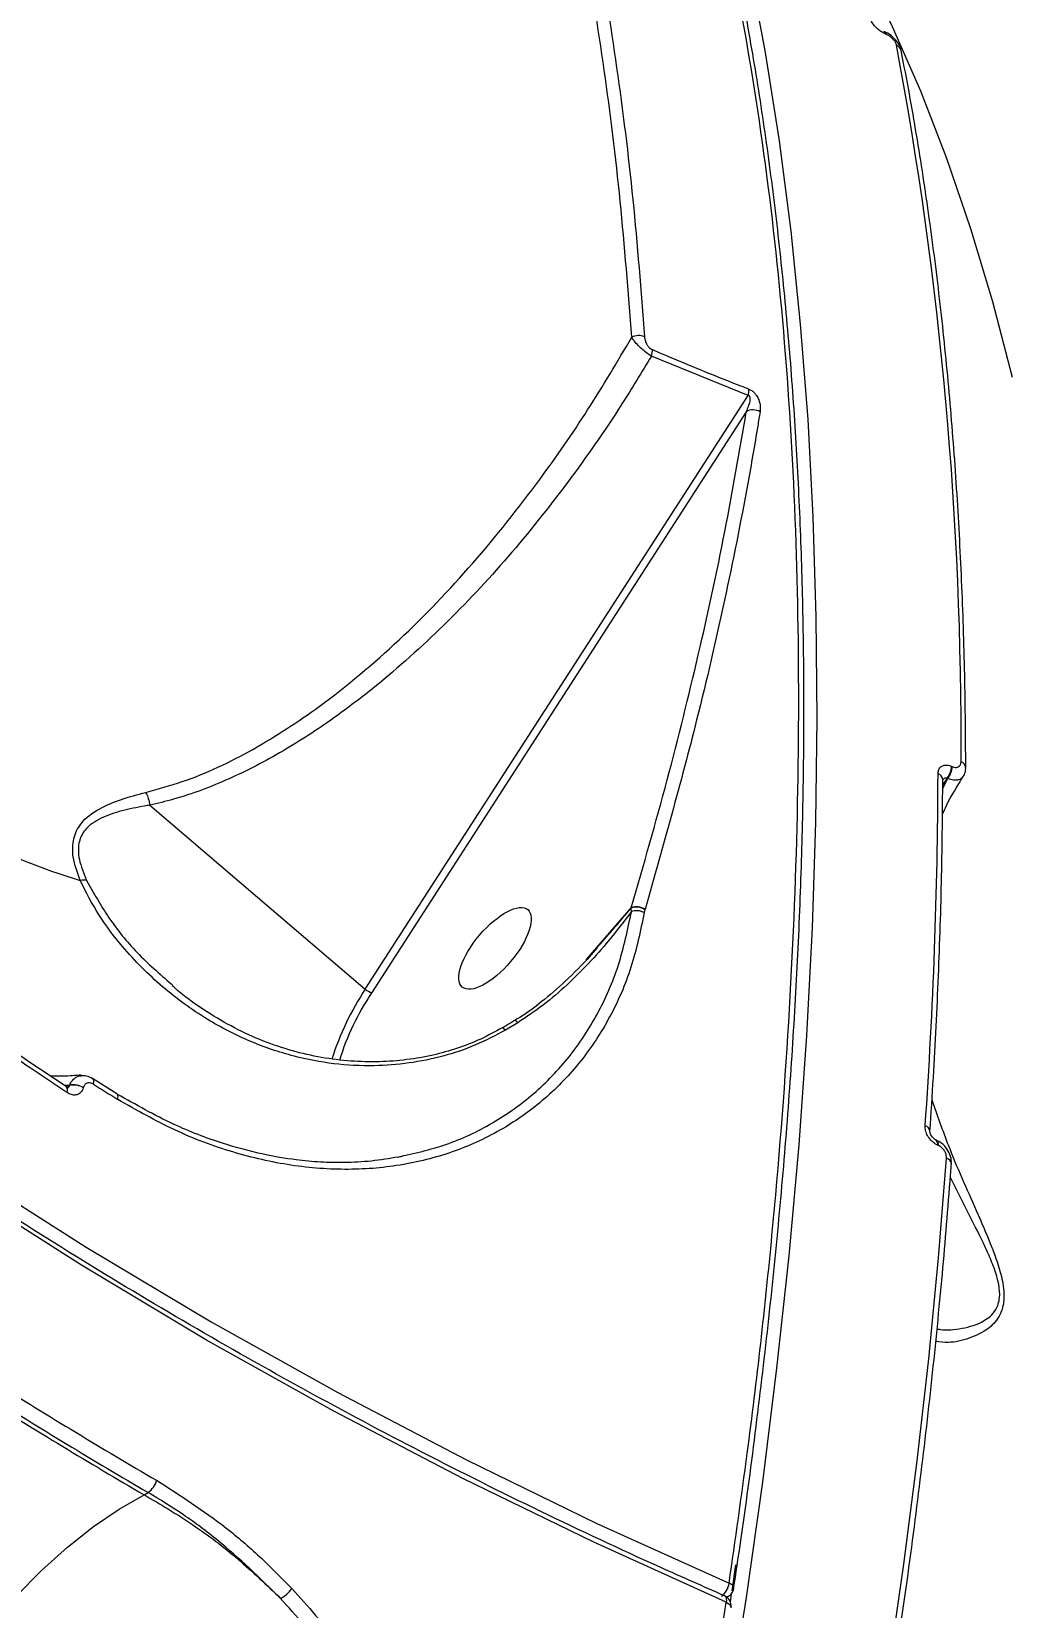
# Model space of a CAD drawing. Header units: millimetres. Extents: x -6523 to 7556, y -5559 to 6101.
# Drawn here: x 2046 to 2136.1, y -1715.6 to -1570.7 of the extents above; entities that cross this region are included whole.
import ezdxf

# ---------------------------------------------------------------- set-up
doc = ezdxf.new("R2010")
doc.units = ezdxf.units.MM
for name, color, linetype in [('DIKOM_ОБЪЕКТ', 7, 'Continuous'), ('DIKOM_РАЗМЕР_ЗОНА', 7, 'Continuous'), ('DIKOM_РАЗМЕР_ОБЪЕКТА', 7, 'Continuous')]:
    doc.layers.add(name, color=color, linetype=linetype)
doc.styles.add('style1', font='arial.ttf', dxfattribs={"width": 0.8})
doc.dimstyles.new('1-50', dxfattribs={"dimtxt": 300, "dimasz": 200, "dimexe": 100, "dimexo": 0, "dimgap": 100, "dimtad": 1, "dimtxsty": 'style1', "dimcen": 200, "dimclrd": 7, "dimclre": 7, "dimclrt": 7, "dimadec": 1, "dimazin": 2, "dimtfac": 1, "dimtmove": 0, "dimatfit": 2, "dimfxl": 0, "dimlwd": 25, "dimlwe": 18, "dimarcsym": 0})

# ---------------------------------------------------------------- blocks, each defined once
blk = doc.blocks.new('*D10')
at = {"layer": 'Defpoints', "color": 0, "transparency": 16777216}
for p in [(-1823.23, 4314.24), (3842.01, -3170.82), (6537.88, -3170.82)]:
    blk.add_point(p, dxfattribs=at)
at = {"layer": 'DIKOM_РАЗМЕР_ОБЪЕКТА', "color": 7, "lineweight": 18, "transparency": 16777216}
for p, q in [((-1823.23, 4314.24), (6637.88, 4314.24)), ((3842.01, -3170.82), (6637.88, -3170.82))]:
    blk.add_line(p, q, dxfattribs=at)
at = {"layer": 'DIKOM_РАЗМЕР_ОБЪЕКТА', "color": 7, "lineweight": 25, "transparency": 16777216}
blk.add_line((6537.88, 3914.24), (6537.88, -2770.82), dxfattribs=at)
at = {"layer": 'DIKOM_РАЗМЕР_ОБЪЕКТА', "color": 7, "transparency": 16777216}
for points in [[(6471.22, 3914.24), (6604.55, 3914.24), (6537.88, 4314.24)], [(6471.22, -2770.82), (6604.55, -2770.82), (6537.88, -3170.82)]]:
    blk.add_solid(points, dxfattribs=at)
at = {"layer": 'DIKOM_РАЗМЕР_ОБЪЕКТА', "color": 7, "transparency": 16777216, "insert": (6304.71, 207.11), "char_height": 300, "attachment_point": 5, "rotation": 90, "style": 'style1'}
blk.add_mtext('7500', dxfattribs=at)
blk = doc.blocks.new('*D11')
at = {"layer": 'Defpoints', "color": 0, "transparency": 16777216}
for p in [(-5022.71, -299.32), (4115.33, -1753.09), (4115.33, -4391.39)]:
    blk.add_point(p, dxfattribs=at)
at = {"layer": 'DIKOM_РАЗМЕР_ОБЪЕКТА', "color": 7, "lineweight": 18, "transparency": 16777216}
for p, q in [((-5022.71, -299.32), (-5022.71, -4491.39)), ((4115.33, -1753.09), (4115.33, -4491.39))]:
    blk.add_line(p, q, dxfattribs=at)
at = {"layer": 'DIKOM_РАЗМЕР_ОБЪЕКТА', "color": 7, "lineweight": 25, "transparency": 16777216}
blk.add_line((-4622.71, -4391.39), (3715.33, -4391.39), dxfattribs=at)
at = {"layer": 'DIKOM_РАЗМЕР_ОБЪЕКТА', "color": 7, "transparency": 16777216}
for points in [[(-4622.71, -4324.73), (-4622.71, -4458.06), (-5022.71, -4391.39)], [(3715.33, -4324.73), (3715.33, -4458.06), (4115.33, -4391.39)]]:
    blk.add_solid(points, dxfattribs=at)
at = {"layer": 'DIKOM_РАЗМЕР_ОБЪЕКТА', "color": 7, "transparency": 16777216, "insert": (-175.12, -4158.22), "char_height": 300, "attachment_point": 5, "style": 'style1'}
blk.add_mtext('9150', dxfattribs=at)
blk = doc.blocks.new('*D12')
at = {"layer": 'Defpoints', "color": 0, "transparency": 16777216}
for p in [(-6522.71, -395.62), (6102.86, -1877.31), (6102.86, -5458.89)]:
    blk.add_point(p, dxfattribs=at)
at = {"layer": 'DIKOM_РАЗМЕР_ЗОНА', "color": 7, "lineweight": 18, "transparency": 16777216}
for p, q in [((-6522.71, -395.62), (-6522.71, -5558.89)), ((6102.86, -1877.31), (6102.86, -5558.89))]:
    blk.add_line(p, q, dxfattribs=at)
at = {"layer": 'DIKOM_РАЗМЕР_ЗОНА', "color": 7, "lineweight": 25, "transparency": 16777216}
blk.add_line((-6122.71, -5458.89), (5702.86, -5458.89), dxfattribs=at)
at = {"layer": 'DIKOM_РАЗМЕР_ЗОНА', "color": 7, "transparency": 16777216}
for points in [[(-6122.71, -5392.23), (-6122.71, -5525.56), (-6522.71, -5458.89)], [(5702.86, -5392.23), (5702.86, -5525.56), (6102.86, -5458.89)]]:
    blk.add_solid(points, dxfattribs=at)
at = {"layer": 'DIKOM_РАЗМЕР_ЗОНА', "color": 7, "transparency": 16777216, "insert": (78.38, -5225.72), "char_height": 300, "attachment_point": 5, "style": 'style1'}
blk.add_mtext('12600', dxfattribs=at)
blk = doc.blocks.new('*D13')
at = {"layer": 'Defpoints', "color": 0, "transparency": 16777216}
for p in [(-2358.18, 6101.03), (4341.71, -4605.15), (7455.88, -4605.15)]:
    blk.add_point(p, dxfattribs=at)
at = {"layer": 'DIKOM_РАЗМЕР_ЗОНА', "color": 7, "lineweight": 18, "transparency": 16777216}
for p, q in [((-2358.18, 6101.03), (7555.88, 6101.03)), ((4341.71, -4605.15), (7555.88, -4605.15))]:
    blk.add_line(p, q, dxfattribs=at)
at = {"layer": 'DIKOM_РАЗМЕР_ЗОНА', "color": 7, "lineweight": 25, "transparency": 16777216}
blk.add_line((7455.88, 5701.03), (7455.88, -4205.15), dxfattribs=at)
at = {"layer": 'DIKOM_РАЗМЕР_ЗОНА', "color": 7, "transparency": 16777216}
for points in [[(7389.22, 5701.03), (7522.55, 5701.03), (7455.88, 6101.03)], [(7389.22, -4205.15), (7522.55, -4205.15), (7455.88, -4605.15)]]:
    blk.add_solid(points, dxfattribs=at)
at = {"layer": 'DIKOM_РАЗМЕР_ЗОНА', "color": 7, "transparency": 16777216, "insert": (7222.71, 375.61), "char_height": 300, "attachment_point": 5, "rotation": 90, "style": 'style1'}
blk.add_mtext('10700', dxfattribs=at)

msp = doc.modelspace()

# ---------------------------------------------------------------- linework, layer by layer
at = {"layer": 'DIKOM_ОБЪЕКТ', "color": 7, "linetype": 'Continuous', "lineweight": 15}
for p, q in [((2124.41, -1570.7), (2124.344, -1570.671)), ((2124.563, -1570.935), (2124.497, -1570.906)), ((2111.844, -1604.156), (2102.962, -1600.523)), ((2076.653, -1658.74), (2111.844, -1604.156)), ((2111.686, -1605.633), (2077.251, -1659.044)), ((2130.555, -1638.237), (2130.621, -1638.266)), ((2129.74, -1640.304), (2130.226, -1639.37)), ((2130.16, -1639.342), (2129.745, -1639.904)), ((2129.753, -1639.456), (2129.752, -1639.431)), ((2130.226, -1639.37), (2130.16, -1639.342)), ((2056.848, -1641.823), (2076.653, -1658.74)), ((2096.971, -1656.038), (2101.101, -1651.264)), ((2100.316, -1652.2), (2101.083, -1651.292)), ((2101.083, -1651.292), (2101.101, -1651.264)), ((2101.127, -1651.59), (2101.083, -1651.292)), ((2102.362, -1651.435), (2102.298, -1651.7)), ((2102.372, -1651.4), (2102.362, -1651.435)), ((2058.81, -1658.259), (2058.944, -1658.383)), ((2090.667, -1661.822), (2089.528, -1662.508)), ((2049.472, -1667.57), (2048.966, -1667.58)), ((2049.123, -1667.686), (2049.467, -1667.592)), ((2049.179, -1667.751), (2049.164, -1667.741)), ((2049.467, -1667.592), (2049.472, -1667.57)), ((2050.719, -1667.793), (2050.713, -1667.814)), ((2053.805, -1668.351), (2051.577, -1666.964)), ((2129.168, -1672.623), (2129.122, -1672.603)), ((2129.332, -1673.101), (2129.287, -1673.081)), ((2080.027, -1674.124), (2079.668, -1674.177)), ((2056.31, -1705.226), (2056.675, -1705.01)), ((2110.372, -1714.075), (2110.725, -1711.681)), ((2110.538, -1713.852), (2110.54, -1713.839)), ((2109.687, -1714.524), (2109.697, -1714.529)), ((2109.891, -1714.653), (2110.063, -1714.55))]:
    msp.add_line(p, q, dxfattribs=at)
at = {"layer": 'DIKOM_ОБЪЕКТ', "color": 7, "linetype": 'Continuous', "lineweight": 15, "flags": 128}
for points in [[(1897.42, -1531.693), (1905.102, -1543.137), (1913.067, -1554.343), (1921.309, -1565.304), (1929.822, -1576.013), (1938.602, -1586.463), (1947.642, -1596.646), (1956.937, -1606.556), (1966.48, -1616.187), (1976.266, -1625.532), (1986.287, -1634.586), (1996.537, -1643.342), (2007.01, -1651.794), (2017.698, -1659.937), (2028.596, -1667.766), (2039.694, -1675.275), (2050.987, -1682.46), (2062.467, -1689.316), (2074.126, -1695.839), (2085.956, -1702.023), (2097.951, -1707.866), (2110.101, -1713.362)], [(2109.837, -1715.116), (2097.65, -1709.603), (2085.619, -1703.743), (2073.753, -1697.54), (2062.059, -1690.998), (2050.544, -1684.121), (2039.217, -1676.915), (2028.085, -1669.382), (2017.155, -1661.53), (2006.434, -1653.362), (1995.93, -1644.884), (1985.649, -1636.102), (1975.597, -1627.021), (1965.782, -1617.648), (1956.21, -1607.988), (1946.888, -1598.048), (1937.82, -1587.833), (1929.014, -1577.353), (1920.475, -1566.612), (1912.208, -1555.617), (1904.22, -1544.377), (1896.514, -1532.898)], [(2111.959, -1564.751), (2113.427, -1572.612), (2114.699, -1580.709), (2115.775, -1589.035), (2116.653, -1597.582), (2117.332, -1606.344), (2117.813, -1615.313), (2118.093, -1624.482), (2118.175, -1633.843), (2118.056, -1643.388), (2117.738, -1653.109), (2117.22, -1662.997), (2116.504, -1673.045), (2115.589, -1683.245), (2114.477, -1693.586), (2113.167, -1704.062), (2111.663, -1714.662), (2109.964, -1725.378)], [(2122.408, -1564.711), (2125.111, -1570.22), (2127.692, -1576.13), (2130.088, -1582.315), (2132.295, -1588.77), (2134.313, -1595.49), (2136.138, -1602.468)], [(2090.667, -1661.822), (2090.526, -1661.685), (2090.427, -1661.623), (2090.388, -1661.626)], [(2049.223, -1668.248), (2049.256, -1668.101), (2049.265, -1667.972), (2049.249, -1667.866), (2049.211, -1667.785), (2049.179, -1667.751)], [(2051.658, -1667.48), (2051.683, -1667.348), (2051.69, -1667.229), (2051.679, -1667.127), (2051.649, -1667.044), (2051.603, -1666.984), (2051.578, -1666.965)], [(2119.705, -1750.52), (2121.559, -1740.661), (2123.257, -1730.884), (2124.798, -1721.194), (2126.179, -1711.598), (2127.401, -1702.103), (2128.463, -1692.716), (2129.363, -1683.442), (2130.102, -1674.289)], [(2025.757, -1746.224), (2026.947, -1742.865), (2028.33, -1739.468), (2029.893, -1736.065), (2031.622, -1732.685), (2033.501, -1729.361), (2035.512, -1726.122), (2037.638, -1722.998), (2039.86, -1720.018), (2042.156, -1717.208), (2044.506, -1714.594), (2046.889, -1712.2), (2049.282, -1710.048), (2051.664, -1708.157), (2054.014, -1706.545), (2056.31, -1705.226)], [(2110.54, -1713.839), (2110.543, -1713.806), (2110.523, -1713.711), (2110.467, -1713.616), (2110.375, -1713.524), (2110.252, -1713.438), (2110.101, -1713.362)], [(2110.221, -1715.082), (2110.289, -1714.632), (2110.337, -1714.31)], [(2109.697, -1714.529), (2109.704, -1714.532), (2109.771, -1714.592), (2109.819, -1714.684), (2109.846, -1714.805), (2109.852, -1714.951), (2109.837, -1715.116)], [(2109.837, -1715.116), (2109.987, -1715.192), (2110.111, -1715.278), (2110.202, -1715.369), (2110.259, -1715.464), (2110.279, -1715.558), (2110.275, -1715.6)]]:
    msp.add_lwpolyline(points, dxfattribs=at)
at = {"layer": 'DIKOM_ОБЪЕКТ', "color": 7, "linetype": 'Continuous', "lineweight": 15}
for centre, radius, start, end in [((2124.204, -1570.93), 0.294, 4.65356, 61.64708), ((2124.267, -1570.96), 0.297, 4.78857, 60.48645), ((1784.095, -1635.863), 347.34, 359.6769, 10.60482), ((2125.258, -1572.59), 0.694, 13.42252, 69.3915), ((2101.783, -1600.001), 1.37, 66.75611, 117.46108), ((2101.558, -1600.025), 1.49, 340.46007, 3.83639), ((2110.421, -1603.688), 1.499, 341.82014, 5.29163), ((2112.307, -1606.69), 1.226, 58.62084, 120.44684), ((1636.335, -1637.159), 492.984, 356.02816, 359.79496), ((2129.126, -1639.524), 0.63, 7.18774, 72.45428), ((2128.535, -1638.137), 2.022, 323.44745, 357.16342), ((2128.599, -1638.165), 2.024, 323.46085, 357.15003), ((2131.258, -1638.407), 0.61, 6.10291, 73.69378), ((2069.515, -1586.618), 64.983, 243.1896, 252.9237), ((2050.754, -1650.694), 1.984, 82.08072, 99.29928), ((2101.598, -1652.473), 1.289, 53.66401, 113.57121), ((2101.615, -1652.47), 1.311, 54.69361, 113.08601), ((2097.636, -1672.724), 25.216, 146.31884, 162.56724), ((2097.382, -1672.501), 24.215, 146.23938, 162.65727), ((2077.496, -1657.822), 1.247, 227.429, 258.63957), ((2049.834, -1669.133), 1.585, 56.33604, 103.42296), ((2049.84, -1669.111), 1.584, 56.32781, 103.4312), ((2295.988, -1277.244), 460.414, 237.94904, 238.27604), ((2127.994, -1671.868), 0.579, 4.96821, 75.9344), ((2128.845, -1672.966), 0.457, 345.44099, 52.8772), ((2128.886, -1672.986), 0.46, 345.58985, 51.82948), ((2129.958, -1674.853), 0.583, 5.33782, 75.67046), ((2301.433, -1284.511), 485.19, 237.76845, 239.81242), ((2301.378, -1283.909), 487.408, 237.76128, 239.81468), ((2301.207, -1284.651), 486.311, 237.76867, 239.81249), ((2055.625, -1703.428), 1.899, 303.57002, 345.55769), ((2067.199, -1711.855), 3.354, 299.83607, 323.60021), ((2108.278, -1713.123), 1.839, 308.30351, 352.51529), ((2109.551, -1713.691), 1, 300.78835, 323.08161), ((2109.551, -1713.691), 1, 323.08161, 351.5044), ((2109.287, -1715.441), 1, 351.35162, 66.47401), ((2109.755, -1714.03), 0.605, 280.52154, 300.60569)]:
    msp.add_arc(centre, radius, start, end, dxfattribs=at)
msp.add_ellipse((2088.585, -1654.984), major_axis=(-3.012, -3.564), ratio=0.4016192, dxfattribs=at)
for points, knots in [([(2110.101, -1713.362), (2110.675, -1709.375), (2112.231, -1698.552), (2114.167, -1681.257), (2115.711, -1661.664), (2116.505, -1642.643), (2116.561, -1624.274), (2115.874, -1606.645), (2114.439, -1589.818), (2112.243, -1573.839), (2109.306, -1558.715), (2105.643, -1544.488), (2101.274, -1531.219), (2096.214, -1518.978), (2090.481, -1507.798), (2084.044, -1497.769), (2077.689, -1489.55), (2073.215, -1485.187), (2071.343, -1483.362)], [0, 0, 0, 0, 0.038024, 0.1032148, 0.1686111, 0.2341116, 0.2996123, 0.3650083, 0.4301991, 0.4953896, 0.5607855, 0.6262861, 0.6917869, 0.757183, 0.8223737, 0.8875635, 0.9529588, 1, 1, 1, 1]), ([(2110.522, -1713.85), (2110.736, -1712.443), (2111.467, -1707.642), (2112.533, -1699.557), (2113.72, -1689.614), (2114.718, -1679.828), (2115.537, -1670.21), (2116.175, -1660.762), (2116.634, -1651.48), (2116.913, -1642.36), (2117.013, -1633.399), (2116.934, -1624.594), (2116.676, -1615.943), (2116.24, -1607.444), (2115.622, -1599.094), (2114.825, -1590.902), (2113.852, -1582.892), (2112.703, -1575.098), (2111.383, -1567.543), (2109.893, -1560.23), (2108.232, -1553.155), (2106.4, -1546.316), (2104.398, -1539.71), (2102.224, -1533.335), (2099.878, -1527.189), (2097.358, -1521.272), (2094.664, -1515.582), (2091.797, -1510.122), (2088.763, -1504.902), (2085.573, -1499.948), (2082.24, -1495.276), (2078.763, -1490.899), (2075.256, -1486.895), (2072.833, -1484.491), (2071.674, -1483.34)], [0, 0, 0, 0, 0.0133418, 0.0455422, 0.077753, 0.1098193, 0.1417378, 0.1735455, 0.2052789, 0.2369732, 0.2686656, 0.3003848, 0.3321624, 0.3640336, 0.3960347, 0.4282023, 0.4604399, 0.4925789, 0.5245589, 0.556416, 0.5881862, 0.6199059, 0.6516098, 0.6833308, 0.7150951, 0.7469371, 0.7788922, 0.8109945, 0.8432161, 0.8753888, 0.9073699, 0.9392018, 0.9709193, 1, 1, 1, 1]), ([(2109.687, -1714.524), (2107.734, -1713.664), (2102.067, -1711.169), (2092.781, -1706.818), (2081.878, -1701.377), (2071.114, -1695.649), (2060.495, -1689.642), (2050.025, -1683.356), (2039.712, -1676.797), (2029.559, -1669.968), (2019.574, -1662.872), (2009.761, -1655.514), (2000.125, -1647.897), (1990.672, -1640.026), (1981.407, -1631.904), (1972.336, -1623.536), (1963.462, -1614.928), (1954.791, -1606.083), (1946.328, -1597.006), (1938.077, -1587.702), (1930.042, -1578.177), (1922.229, -1568.435), (1914.64, -1558.482), (1907.284, -1548.321), (1901.303, -1539.643), (1897.807, -1534.327), (1896.619, -1532.521)], [0, 0, 0, 0, 0.0228174, 0.0662202, 0.1096236, 0.1530271, 0.1964308, 0.2398337, 0.2832367, 0.3266401, 0.3700427, 0.4134453, 0.4568475, 0.5002494, 0.5436513, 0.5870527, 0.6304542, 0.6738553, 0.7172557, 0.7606562, 0.8040563, 0.8474558, 0.890855, 0.9342543, 0.9776531, 1, 1, 1, 1]), ([(2101.152, -1598.786), (2100.828, -1594.588), (2100.179, -1586.191), (2098.677, -1574.143), (2096.819, -1562.475), (2095.228, -1555.109), (2094.432, -1551.425)], [0, 0, 0, 0, 0.2491229, 0.4982434, 0.7491201, 1, 1, 1, 1]), ([(2095.586, -1551.319), (2096.379, -1554.981), (2097.963, -1562.304), (2099.826, -1573.955), (2101.34, -1586.043), (2101.996, -1594.509), (2102.324, -1598.743)], [0, 0, 0, 0, 0.2491202, 0.4982417, 0.7491201, 1, 1, 1, 1]), ([(2124.497, -1570.906), (2124.425, -1570.872), (2124.211, -1570.771), (2123.846, -1570.518), (2123.465, -1570.147), (2123.173, -1569.737), (2123.096, -1569.491), (2123.058, -1569.367)], [0, 0, 0, 0, 0.1082157, 0.320459, 0.5430445, 0.771557, 1, 1, 1, 1]), ([(2125.913, -1572.433), (2125.907, -1572.373), (2125.881, -1572.13), (2125.638, -1571.694), (2125.18, -1571.167), (2124.714, -1570.809), (2124.446, -1570.725), (2124.409, -1570.714)], [0, 0, 0, 0, 0.0798805, 0.3253637, 0.6373099, 0.9495543, 1, 1, 1, 1]), ([(2125.502, -1571.94), (2125.477, -1571.859), (2125.428, -1571.697), (2125.238, -1571.43), (2124.99, -1571.189), (2124.752, -1571.024), (2124.612, -1570.958), (2124.563, -1570.935)], [0, 0, 0, 0, 0.22887331, 0.45777417, 0.67848789, 0.88826292, 1, 1, 1, 1]), ([(2131.864, -1638.344), (2131.856, -1636.786), (2131.833, -1632.265), (2131.658, -1624.91), (2131.279, -1616.342), (2130.72, -1607.958), (2129.983, -1599.761), (2129.069, -1591.757), (2127.975, -1583.955), (2126.911, -1577.533), (2126.185, -1573.746), (2125.932, -1572.429)], [0, 0, 0, 0, 0.0652749, 0.1893426, 0.3134172, 0.4374964, 0.5615844, 0.685678, 0.8097761, 0.933881, 1, 1, 1, 1]), ([(2056.464, -1640.643), (2057.583, -1640.334), (2060.968, -1639.4), (2066.371, -1636.827), (2073.072, -1632.462), (2079.872, -1626.743), (2086.619, -1619.689), (2092.321, -1612.517), (2097.171, -1605.536), (2099.825, -1601.036), (2101.152, -1598.786)], [0, 0, 0, 0, 0.05881, 0.1777184, 0.2968169, 0.4509489, 0.6056247, 0.7600461, 0.8800194, 1, 1, 1, 1]), ([(2102.962, -1600.523), (2102.811, -1600.427), (2102.508, -1600.233), (2102.05, -1599.853), (2101.638, -1599.445), (2101.334, -1599.078), (2101.205, -1598.871), (2101.152, -1598.786)], [0, 0, 0, 0, 0.2022129, 0.4043068, 0.6106367, 0.8411315, 1, 1, 1, 1]), ([(2102.324, -1598.743), (2102.341, -1598.873), (2102.371, -1599.101), (2102.516, -1599.429), (2102.686, -1599.665), (2102.863, -1599.832), (2102.984, -1599.894), (2103.045, -1599.925)], [0, 0, 0, 0, 0.31956234, 0.56183072, 0.72792442, 0.86394119, 1, 1, 1, 1]), ([(2103.045, -1599.925), (2103.584, -1600.154), (2106.279, -1601.297), (2109.238, -1602.5), (2111.663, -1603.452), (2111.913, -1603.55)], [0, 0, 0, 0, 0.1831564, 0.9158706, 1, 1, 1, 1]), ([(2102.962, -1600.523), (2102.066, -1601.997), (2099.634, -1605.996), (2095.299, -1612.227), (2089.85, -1619.054), (2083.95, -1625.356), (2078.528, -1630.221), (2073.539, -1634.024), (2069.088, -1636.929), (2064.166, -1639.483), (2060.043, -1641.05), (2057.57, -1641.649), (2056.848, -1641.823)], [0, 0, 0, 0, 0.0783328, 0.2125924, 0.3472648, 0.4817908, 0.6158469, 0.6916652, 0.7820709, 0.8726187, 0.9628097, 1, 1, 1, 1]), ([(2111.686, -1605.633), (2111.756, -1605.478), (2111.894, -1605.173), (2112.021, -1604.758), (2112.061, -1604.449), (2112.039, -1604.288), (2112.002, -1604.214), (2111.975, -1604.186), (2111.943, -1604.166), (2111.902, -1604.151), (2111.866, -1604.154), (2111.844, -1604.156)], [0, 0, 0, 0, 0.316981, 0.6271735, 0.7913785, 0.8704792, 0.8978523, 0.9254635, 0.9332702, 0.960322, 1, 1, 1, 1]), ([(2111.913, -1603.55), (2112.002, -1603.592), (2112.182, -1603.676), (2112.429, -1603.893), (2112.662, -1604.186), (2112.877, -1604.619), (2112.991, -1605.141), (2112.961, -1605.479), (2112.946, -1605.643)], [0, 0, 0, 0, 0.1098114, 0.2199904, 0.3257262, 0.4925329, 0.7536959, 1, 1, 1, 1]), ([(2101.101, -1651.264), (2102.234, -1647.323), (2104.501, -1639.441), (2107.342, -1627.915), (2109.805, -1616.598), (2111.059, -1609.288), (2111.686, -1605.633)], [0, 0, 0, 0, 0.2492709, 0.4985402, 0.7492705, 1, 1, 1, 1]), ([(2112.946, -1605.643), (2112.876, -1606.079), (2112.524, -1608.255), (2111.533, -1613.969), (2109.741, -1622.932), (2106.753, -1635.907), (2104.026, -1645.552), (2102.372, -1651.4)], [0, 0, 0, 0, 0.02999, 0.1499514, 0.3900727, 0.6301908, 1, 1, 1, 1]), ([(2129.316, -1638.923), (2129.325, -1638.819), (2129.344, -1638.584), (2129.512, -1638.31), (2129.792, -1638.141), (2130.152, -1638.101), (2130.421, -1638.192), (2130.555, -1638.237)], [0, 0, 0, 0, 0.174195, 0.3896092, 0.5958368, 0.7979408, 1, 1, 1, 1]), ([(2130.621, -1638.266), (2130.709, -1638.296), (2130.887, -1638.356), (2131.123, -1638.331), (2131.305, -1638.219), (2131.412, -1638.041), (2131.424, -1637.89), (2131.429, -1637.822)], [0, 0, 0, 0, 0.2039608, 0.4080841, 0.6134959, 0.8265343, 1, 1, 1, 1]), ([(2131.609, -1639.177), (2131.654, -1639.116), (2131.804, -1638.912), (2131.877, -1638.607), (2131.853, -1638.387), (2131.848, -1638.343)], [0, 0, 0, 0, 0.2584339, 0.8495788, 1, 1, 1, 1]), ([(2128.571, -1671.817), (2128.68, -1670.158), (2128.996, -1665.346), (2129.38, -1657.493), (2129.679, -1648.345), (2129.727, -1642.396), (2129.751, -1639.446)], [0, 0, 0, 0, 0.1498872, 0.4347591, 0.7196484, 1, 1, 1, 1]), ([(2129.712, -1642.653), (2129.833, -1642.388), (2130.371, -1641.21), (2131.081, -1640.074), (2131.632, -1639.193)], [0, 0, 0, 0, 0.2250305, 1, 1, 1, 1]), ([(2130.16, -1639.342), (2130.121, -1639.33), (2130.074, -1639.316), (2129.977, -1639.319), (2129.866, -1639.355), (2129.787, -1639.431), (2129.745, -1639.471)], [0, 0, 0, 0, 0.2528857, 0.3071007, 0.6347578, 1, 1, 1, 1]), ([(2131.608, -1639.179), (2131.585, -1639.226), (2131.511, -1639.382), (2131.215, -1639.506), (2130.765, -1639.541), (2130.406, -1639.427), (2130.226, -1639.37)], [0, 0, 0, 0, 0.1261652, 0.4167582, 0.7080536, 1, 1, 1, 1]), ([(2050.433, -1648.736), (2050.172, -1648.012), (2049.697, -1646.695), (2049.736, -1644.846), (2050.534, -1643.256), (2052.122, -1642.105), (2054.196, -1641.246), (2055.703, -1640.845), (2056.464, -1640.643)], [0, 0, 0, 0, 0.1672666, 0.3043225, 0.4416713, 0.6370384, 0.8167267, 1, 1, 1, 1]), ([(2056.844, -1641.816), (2056.843, -1641.816), (2056.677, -1641.84), (2055.798, -1641.994), (2054.234, -1642.306), (2052.322, -1642.944), (2050.884, -1643.894), (2050.213, -1645.27), (2050.274, -1646.924), (2050.758, -1648.085), (2051.027, -1648.729)], [0, 0, 0, 0, 0.0002775, 0.0414519, 0.2225606, 0.4065427, 0.5849617, 0.7124733, 0.8404445, 1, 1, 1, 1]), ([(2056.464, -1640.643), (2056.478, -1640.672), (2056.567, -1640.843), (2056.723, -1641.226), (2056.801, -1641.608), (2056.844, -1641.816)], [0, 0, 0, 0, 0.0844585, 0.5005016, 1, 1, 1, 1]), ([(2056.848, -1641.823), (2056.847, -1641.822), (2056.846, -1641.821), (2056.844, -1641.818), (2056.844, -1641.816), (2056.844, -1641.816)], [0, 0, 0, 0, 0.4522581, 0.8352197, 1, 1, 1, 1]), ([(2049.19, -1667.731), (2045.985, -1665.583), (2038.183, -1660.354), (2028.582, -1653.746), (2022.248, -1649.261), (2020.363, -1647.926)], [0, 0, 0, 0, 0.3287678, 0.8001342, 1, 1, 1, 1]), ([(2049.223, -1668.248), (2048.719, -1667.91), (2046.2, -1666.22), (2036.488, -1659.668), (2027.459, -1653.371), (2020.399, -1648.448)], [0, 0, 0, 0, 0.0517087, 0.2585559, 1, 1, 1, 1]), ([(2089.528, -1662.508), (2088.624, -1662.986), (2086.793, -1663.956), (2083.79, -1664.95), (2080.656, -1665.593), (2077.285, -1665.852), (2073.729, -1665.666), (2069.873, -1664.933), (2065.945, -1663.586), (2061.858, -1661.473), (2057.89, -1658.588), (2054.617, -1655.286), (2052.062, -1651.964), (2050.979, -1649.818), (2050.433, -1648.736)], [0, 0, 0, 0, 0.0637985, 0.1293434, 0.1956977, 0.2634288, 0.3422594, 0.4227069, 0.5170761, 0.6134047, 0.7254022, 0.8399983, 0.9193157, 1, 1, 1, 1]), ([(2051.027, -1648.729), (2051.675, -1649.893), (2052.987, -1652.249), (2055.63, -1655.487), (2057.738, -1657.325), (2058.81, -1658.259)], [0, 0, 0, 0, 0.32439777, 0.6566168, 1, 1, 1, 1]), ([(2102.298, -1651.7), (2101.944, -1653.401), (2101.235, -1656.802), (2099.224, -1661.371), (2096.566, -1665.441), (2093.249, -1668.901), (2089.359, -1671.686), (2084.979, -1673.731), (2080.199, -1674.996), (2075.116, -1675.443), (2069.839, -1675.06), (2064.476, -1673.834), (2059.106, -1671.844), (2055.629, -1669.86), (2053.889, -1668.868)], [0, 0, 0, 0, 0.0836169, 0.1671654, 0.2504171, 0.3338525, 0.4173035, 0.5004864, 0.5837378, 0.6671379, 0.7504559, 0.8333947, 0.9166276, 1, 1, 1, 1]), ([(2079.648, -1674.171), (2081.141, -1673.837), (2084.217, -1673.148), (2088.412, -1671.141), (2092.237, -1668.435), (2095.492, -1665.052), (2098.104, -1661.069), (2100.08, -1656.594), (2100.777, -1653.26), (2101.127, -1651.59)], [0, 0, 0, 0, 0.1356881, 0.2794713, 0.4230176, 0.5676259, 0.7110694, 0.8553569, 1, 1, 1, 1]), ([(2101.127, -1651.59), (2100.437, -1652.498), (2098.62, -1654.89), (2095.911, -1657.754), (2093.067, -1660.222), (2091.466, -1661.289), (2090.667, -1661.822)], [0, 0, 0, 0, 0.2319387, 0.6115202, 0.8058851, 1, 1, 1, 1]), ([(2102.298, -1651.7), (2102.21, -1651.659), (2102.03, -1651.573), (2101.711, -1651.514), (2101.393, -1651.513), (2101.214, -1651.565), (2101.127, -1651.59)], [0, 0, 0, 0, 0.2437368, 0.5000905, 0.7564706, 1, 1, 1, 1]), ([(2097.029, -1655.978), (2097.826, -1655.087), (2098.939, -1653.842), (2100.012, -1652.563), (2100.316, -1652.2)], [0, 0, 0, 0, 0.716395, 1, 1, 1, 1]), ([(2098.04, -1654.835), (2097.811, -1655.109), (2096.877, -1656.232), (2095.161, -1657.947), (2092.978, -1659.826), (2091.409, -1661.02), (2090.536, -1661.518), (2090.378, -1661.608)], [0, 0, 0, 0, 0.1046021, 0.4273201, 0.7110698, 0.947781, 1, 1, 1, 1]), ([(2089.238, -1662.291), (2088.588, -1662.648), (2087.267, -1663.373), (2085.121, -1664.206), (2082.842, -1664.843), (2080.435, -1665.263), (2077.901, -1665.451), (2075.274, -1665.389), (2072.597, -1665.059), (2069.913, -1664.442), (2067.236, -1663.53), (2064.582, -1662.326), (2061.998, -1660.8), (2060.092, -1659.485), (2059.117, -1658.608), (2058.906, -1658.418)], [0, 0, 0, 0, 0.0661463, 0.1344697, 0.2033571, 0.2760837, 0.3524009, 0.4323134, 0.5154273, 0.6008887, 0.6886863, 0.7808532, 0.8758027, 0.9731377, 1, 1, 1, 1]), ([(2090.385, -1661.617), (2090.14, -1661.775), (2089.767, -1662.016), (2089.377, -1662.225), (2089.244, -1662.296)], [0, 0, 0, 0, 0.656925, 1, 1, 1, 1]), ([(2089.528, -1662.508), (2089.513, -1662.492), (2089.424, -1662.395), (2089.306, -1662.289), (2089.273, -1662.323), (2089.26, -1662.335)], [0, 0, 0, 0, 0.1048363, 0.6515557, 1, 1, 1, 1]), ([(2050.535, -1666.63), (2049.982, -1666.684), (2048.992, -1666.779), (2048.082, -1666.735), (2047.681, -1666.716)], [0, 0, 0, 0, 0.5584418, 1, 1, 1, 1]), ([(2049.279, -1667.8), (2049.283, -1667.8), (2049.293, -1667.8), (2049.247, -1667.794), (2049.187, -1667.753), (2049.165, -1667.738)], [0, 0, 0, 0, 0.2434989, 0.7187267, 1, 1, 1, 1]), ([(2050.713, -1667.814), (2050.684, -1667.896), (2050.61, -1668.106), (2050.382, -1668.354), (2050.035, -1668.491), (2049.627, -1668.47), (2049.358, -1668.322), (2049.223, -1668.248)], [0, 0, 0, 0, 0.1342517, 0.3470148, 0.5632608, 0.7818003, 1, 1, 1, 1]), ([(2049.247, -1667.801), (2049.282, -1667.791), (2049.363, -1667.768), (2049.437, -1667.687), (2049.458, -1667.618), (2049.467, -1667.592)], [0, 0, 0, 0, 0.3185144, 0.7368557, 1, 1, 1, 1]), ([(2049.472, -1667.57), (2049.546, -1667.411), (2049.702, -1667.075), (2050.049, -1666.815), (2050.339, -1666.691), (2050.488, -1666.704), (2050.536, -1666.708)], [0, 0, 0, 0, 0.3264162, 0.6866007, 0.8995168, 1, 1, 1, 1]), ([(2051.572, -1666.974), (2051.393, -1666.874), (2051.059, -1666.685), (2050.683, -1666.696), (2050.507, -1666.701)], [0, 0, 0, 0, 0.5324959, 1, 1, 1, 1]), ([(2051.658, -1667.48), (2051.657, -1667.478), (2051.572, -1667.424), (2051.395, -1667.351), (2051.173, -1667.344), (2050.975, -1667.413), (2050.812, -1667.549), (2050.749, -1667.714), (2050.719, -1667.793)], [0, 0, 0, 0, 0.0045286, 0.2199454, 0.4356246, 0.5683307, 0.7938552, 1, 1, 1, 1]), ([(2053.889, -1668.868), (2053.904, -1668.78), (2053.934, -1668.606), (2053.901, -1668.434), (2053.838, -1668.39), (2053.814, -1668.373)], [0, 0, 0, 0, 0.3855549, 0.7711538, 1, 1, 1, 1]), ([(2079.668, -1674.177), (2078.855, -1674.312), (2077.246, -1674.58), (2074.855, -1674.709), (2072.537, -1674.666), (2070.047, -1674.431), (2067.043, -1673.921), (2063.273, -1672.9), (2058.746, -1671.176), (2055.562, -1669.361), (2053.843, -1668.381)], [0, 0, 0, 0, 0.1039884, 0.2058409, 0.2906888, 0.3765823, 0.4901714, 0.6312507, 0.8009267, 1, 1, 1, 1]), ([(2128.755, -1668.925), (2129.238, -1670.317), (2130.397, -1673.657), (2132.415, -1678.126), (2133.993, -1681.745), (2134.81, -1683.923), (2135.308, -1685.662), (2135.458, -1687.363), (2135.017, -1688.897), (2133.859, -1690.138), (2132.151, -1690.913), (2130.399, -1691.315), (2129.48, -1691.178), (2129.096, -1691.121)], [0, 0, 0, 0, 0.1288434, 0.3089983, 0.4030421, 0.4506465, 0.4995417, 0.5545238, 0.6058144, 0.683039, 0.7977655, 0.9154371, 1, 1, 1, 1]), ([(2129.287, -1673.081), (2129.196, -1673.036), (2128.967, -1672.921), (2128.63, -1672.622), (2128.335, -1672.205), (2128.147, -1671.742), (2128.139, -1671.452), (2128.135, -1671.306)], [0, 0, 0, 0, 0.1407686, 0.3552862, 0.5700002, 0.7849108, 1, 1, 1, 1]), ([(2129.121, -1672.6), (2129.089, -1672.585), (2129.02, -1672.554), (2128.886, -1672.448), (2128.756, -1672.305), (2128.652, -1672.138), (2128.587, -1671.977), (2128.569, -1671.859), (2128.571, -1671.834), (2128.572, -1671.824)], [0, 0, 0, 0, 0.1286477, 0.2794389, 0.4258253, 0.5815981, 0.7369942, 0.8920162, 1, 1, 1, 1]), ([(2130.52, -1674.795), (2130.529, -1674.728), (2130.568, -1674.453), (2130.432, -1673.928), (2130.08, -1673.294), (2129.618, -1672.826), (2129.27, -1672.694), (2129.159, -1672.652)], [0, 0, 0, 0, 0.076604, 0.316353, 0.5826449, 0.8679467, 1, 1, 1, 1]), ([(2130.102, -1674.289), (2130.1, -1674.192), (2130.095, -1673.998), (2129.97, -1673.688), (2129.774, -1673.41), (2129.547, -1673.209), (2129.393, -1673.131), (2129.332, -1673.101)], [0, 0, 0, 0, 0.2142482, 0.42842571, 0.64278808, 0.85769622, 1, 1, 1, 1]), ([(2120.15, -1750.968), (2120.499, -1749.155), (2121.513, -1743.898), (2123.062, -1735.26), (2124.737, -1725.09), (2126.237, -1715.021), (2127.563, -1705.059), (2128.714, -1695.212), (2129.67, -1685.658), (2130.239, -1678.882), (2130.498, -1675.338), (2130.538, -1674.799)], [0, 0, 0, 0, 0.0688415, 0.1996563, 0.3304763, 0.4613026, 0.5921311, 0.722966, 0.8538044, 0.9777677, 1, 1, 1, 1]), ([(2129.212, -1689.971), (2129.31, -1689.991), (2129.998, -1690.135), (2131.543, -1689.985), (2133.334, -1689.465), (2134.594, -1688.477), (2135.039, -1687.214), (2134.964, -1686.183), (2134.735, -1685.132), (2134.344, -1683.977), (2133.444, -1681.955), (2132.071, -1679.294), (2131.018, -1677.188), (2130.446, -1676.044)], [0, 0, 0, 0, 0.0269305, 0.1885653, 0.3495528, 0.4522293, 0.5178133, 0.5729254, 0.588042, 0.6520044, 0.7164044, 0.8459018, 1, 1, 1, 1]), ([(2057.464, -1703.901), (2059.617, -1705.28), (2062.879, -1707.367), (2066.971, -1710.88), (2068.923, -1712.857), (2069.899, -1713.846)], [0, 0, 0, 0, 0.492764, 0.7463877, 1, 1, 1, 1]), ([(2056.31, -1705.226), (2057.814, -1706.111), (2060.771, -1707.851), (2064.989, -1711.061), (2067.57, -1713.525), (2068.868, -1714.765)], [0, 0, 0, 0, 0.339546, 0.667762, 1, 1, 1, 1]), ([(2068.868, -1714.765), (2066.979, -1712.916), (2064.118, -1710.116), (2059.949, -1707.022), (2057.766, -1705.681), (2056.675, -1705.01)], [0, 0, 0, 0, 0.4927995, 0.7463959, 1, 1, 1, 1]), ([(2069.899, -1713.846), (2071.359, -1715.485), (2074.051, -1718.507), (2077.453, -1723.471), (2080.273, -1728.415), (2082.633, -1733.6), (2084.488, -1738.962), (2085.823, -1744.433), (2086.622, -1749.961), (2086.834, -1755.476), (2086.523, -1760.929), (2085.839, -1764.434), (2085.497, -1766.184)], [0, 0, 0, 0, 0.11668356, 0.21508513, 0.31379907, 0.41220084, 0.51006306, 0.60822669, 0.70608537, 0.80395388, 0.90213194, 1, 1, 1, 1]), ([(1745.373, -2243.785), (1748.161, -2243.799), (1754.68, -2243.83), (1765.414, -2242.403), (1777.453, -2239.729), (1789.72, -2235.794), (1802.15, -2230.691), (1814.698, -2224.474), (1827.567, -2217.045), (1840.726, -2208.376), (1854.135, -2198.469), (1867.499, -2187.541), (1880.772, -2175.654), (1893.914, -2162.89), (1907.139, -2149.04), (1920.402, -2134.105), (1933.658, -2118.114), (1946.463, -2101.613), (1958.786, -2084.711), (1970.612, -2067.518), (1982.283, -2049.551), (1993.753, -2030.838), (2004.981, -2011.422), (2015.869, -1991.459), (2026.375, -1971), (2036.467, -1950.107), (2046.171, -1928.707), (2055.436, -1906.854), (2064.217, -1884.615), (2072.323, -1862.479), (2079.74, -1840.521), (2086.473, -1818.806), (2092.63, -1796.984), (2098.168, -1775.124), (2103.036, -1753.312), (2106.938, -1733.276), (2108.948, -1720.684), (2109.837, -1715.116)], [0, 0, 0, 0, 0.0220395, 0.0515326, 0.0810497, 0.1105429, 0.1392036, 0.1678862, 0.1965469, 0.2260401, 0.2555572, 0.2850503, 0.3137108, 0.3423936, 0.3710543, 0.4005475, 0.4300646, 0.4595577, 0.4871865, 0.5148349, 0.5424636, 0.5708351, 0.5992283, 0.6276, 0.6562607, 0.6849435, 0.7136044, 0.7430974, 0.7726148, 0.8021078, 0.8307687, 0.8594514, 0.8881122, 0.9176053, 0.9471224, 0.9766157, 1, 1, 1, 1]), ([(2084.193, -1766.001), (2084.527, -1764.289), (2085.196, -1760.86), (2085.498, -1755.524), (2085.287, -1750.127), (2084.5, -1744.716), (2083.188, -1739.361), (2081.366, -1734.111), (2079.049, -1729.034), (2076.281, -1724.193), (2072.941, -1719.331), (2070.301, -1716.371), (2068.868, -1714.765)], [0, 0, 0, 0, 0.0977701, 0.195857, 0.2936297, 0.3914578, 0.4895927, 0.5874222, 0.6858961, 0.7846812, 0.8831532, 1, 1, 1, 1])]:
    msp.add_open_spline(points, degree=3, knots=knots, dxfattribs=at)

# ---------------------------------------------------------------- dimensions: what is measured, and where the dimension line sits
at = {"layer": 'DIKOM_РАЗМЕР_ЗОНА'}
dim = msp.add_linear_dim(base=(7455.882, -4605.145), p1=(-2358.182, 6101.03), p2=(4341.706, -4605.145), angle=90, text='10700', dimstyle='1-50', override={"dimasz": 400, "dimgap": 80}, dxfattribs=at)
dim.commit()
dim.dimension.update_dxf_attribs({"geometry": '*D13', "text_midpoint": (7455.882, 375.606), "dimtype": 160})
dim = msp.add_linear_dim(base=(6102.859, -5458.894), p1=(-6522.706, -395.616), p2=(6102.859, -1877.311), text='12600', dimstyle='1-50', override={"dimasz": 400, "dimgap": 80}, dxfattribs=at)
dim.commit()
dim.dimension.update_dxf_attribs({"geometry": '*D12', "text_midpoint": (78.382, -5458.894), "dimtype": 160})
at = {"layer": 'DIKOM_РАЗМЕР_ОБЪЕКТА'}
dim = msp.add_linear_dim(base=(6537.882, -3170.823), p1=(-1823.231, 4314.242), p2=(3842.008, -3170.823), angle=90, text='7500', dimstyle='1-50', override={"dimasz": 400, "dimgap": 80}, dxfattribs=at)
dim.commit()
dim.dimension.update_dxf_attribs({"geometry": '*D10', "text_midpoint": (6537.882, 207.106), "dimtype": 160})
dim = msp.add_linear_dim(base=(4115.332, -4391.394), p1=(-5022.706, -299.317), p2=(4115.332, -1753.089), text='9150', dimstyle='1-50', override={"dimasz": 400, "dimgap": 80}, dxfattribs=at)
dim.commit()
dim.dimension.update_dxf_attribs({"geometry": '*D11', "text_midpoint": (-175.118, -4391.394), "dimtype": 160})

doc.saveas('drawing.dxf')
